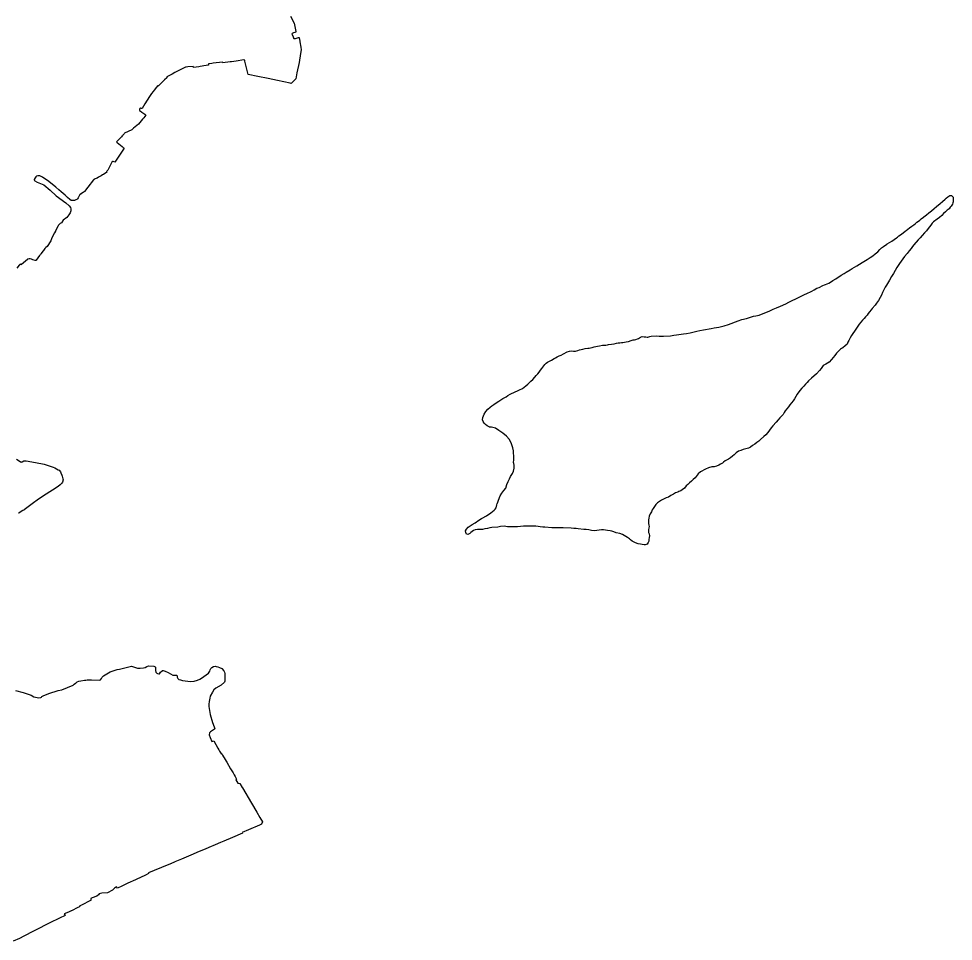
# Model space of a CAD drawing. Header units: inches. Extents: x 1341578 to 1502124, y 557203 to 748561.
# Drawn here: x 1481935 to 1485199, y 569254 to 572478 of the extents above; entities that cross this region are included whole.
import ezdxf

# ---------------------------------------------------------------- set-up
doc = ezdxf.new("R2010")
doc.units = ezdxf.units.IN
doc.header["$MEASUREMENT"] = 0
doc.layers.add('Zipcode', color=7, linetype='Continuous')

msp = doc.modelspace()

# ---------------------------------------------------------------- linework, layer by layer
at = {"layer": 'Zipcode'}
for points in [[(1482884.2, 572486.8), (1482896.6, 572462.5), (1482901.7, 572439.8), (1482902.9, 572433.4), (1482902.6, 572431.8), (1482901.5, 572430.9), (1482898.8, 572429.8), (1482894.3, 572428.5), (1482890.3, 572426.7), (1482888.6, 572425.5), (1482889.5, 572423.5), (1482893.1, 572414.8), (1482894.2, 572411.8), (1482894.9, 572409.8), (1482895.9, 572409), (1482897.9, 572408.8), (1482901.2, 572409.7), (1482912.5, 572413), (1482913, 572413.1), (1482913.8, 572412.7), (1482913.9, 572412.2), (1482914.4, 572410.7), (1482915, 572408.5), (1482917.2, 572396.9), (1482920.8, 572379.2), (1482921.5, 572369.5), (1482919.6, 572356.4), (1482914, 572325.5), (1482906.6, 572288.7), (1482902.7, 572268.7), (1482899.6, 572264.5), (1482891.3, 572256.2), (1482886.7, 572252.4), (1482882.4, 572252.5), (1482838.4, 572262.1), (1482805.7, 572269), (1482770, 572276.8), (1482736.5, 572283.6), (1482735.7, 572283.8), (1482725.1, 572329.9), (1482725, 572330.2), (1482724.6, 572333.1), (1482721.5, 572334), (1482694.2, 572330), (1482677.7, 572327.8), (1482673.4, 572327.2), (1482647.8, 572323.8), (1482646.7, 572326.2), (1482614.4, 572322.4), (1482608.8, 572321.7), (1482598, 572320.5), (1482598.2, 572316.3), (1482598.2, 572316), (1482595.9, 572315.6), (1482590.1, 572314.7), (1482590, 572314.7), (1482581.3, 572313.2), (1482575.8, 572312.4), (1482569.1, 572311.3), (1482564.4, 572310.5), (1482564.4, 572310.5), (1482545.6, 572307.5), (1482544.9, 572308.9), (1482544.1, 572310.8), (1482525.7, 572309.7), (1482519.4, 572309.3), (1482517.6, 572309.2), (1482480.6, 572290.2), (1482470.5, 572284.9), (1482465.7, 572282.4), (1482451.8, 572275.1), (1482452.6, 572271.3), (1482444.3, 572264.1), (1482440.5, 572260.7), (1482435.6, 572256.5), (1482422.3, 572242.8), (1482420.6, 572244.6), (1482416.6, 572239.5), (1482408.1, 572228.6), (1482404.4, 572223.9), (1482399.1, 572217.1), (1482391.7, 572206.9), (1482375, 572181.2), (1482365.7, 572164.7), (1482365, 572164.2), (1482363.3, 572164.5), (1482360, 572165.5), (1482358.7, 572165.2), (1482357.9, 572164.4), (1482356.6, 572160.7), (1482356.3, 572159.6), (1482356.4, 572158.3), (1482356.9, 572157.5), (1482357.2, 572157.2), (1482363.3, 572152.5), (1482364.6, 572151.5), (1482375.5, 572144.1), (1482378.7, 572141.9), (1482374.9, 572136.4), (1482371.4, 572131.7), (1482367.7, 572126.8), (1482353, 572109.3), (1482335.9, 572096.3), (1482334.1, 572094.2), (1482329.7, 572089.8), (1482304.8, 572078.4), (1482303.1, 572076.4), (1482299, 572071.5), (1482297.1, 572069.3), (1482296.3, 572068.4), (1482293.4, 572065.4), (1482289.3, 572061.1), (1482285.6, 572057.3), (1482276.3, 572047.6), (1482279.2, 572045.2), (1482295.6, 572031.8), (1482295.6, 572031.8), (1482299.9, 572028.3), (1482303.1, 572025.6), (1482272.8, 571980.6), (1482270.5, 571977.1), (1482264.7, 571979.7), (1482263.6, 571980.1), (1482262.2, 571979.7), (1482261.6, 571979), (1482259.6, 571976.4), (1482255, 571967.6), (1482251.5, 571960.9), (1482246.1, 571949.5), (1482242.6, 571945.4), (1482241.6, 571944.6), (1482242.2, 571942.4), (1482230.6, 571933.7), (1482230, 571933.3), (1482228, 571932.1), (1482222.6, 571929), (1482214, 571924.1), (1482208.5, 571921.4), (1482202.2, 571918.3), (1482198.6, 571916.7), (1482195.6, 571915.2), (1482176.4, 571889.1), (1482164.7, 571874.4), (1482163.8, 571873.8), (1482159.4, 571870.5), (1482151.1, 571864.5), (1482151.1, 571864.4), (1482148.6, 571863.6), (1482146.9, 571862), (1482145.7, 571859.7), (1482144.2, 571856.7), (1482143.4, 571855), (1482142.2, 571852.6), (1482140, 571848.2), (1482137.6, 571846.4), (1482134.8, 571844.8), (1482129.2, 571842.7), (1482118.2, 571843.3), (1482113.1, 571846.1), (1482104.8, 571853.9), (1482096.6, 571861.1), (1482082.8, 571873.2), (1482074.5, 571880.7), (1482064.8, 571889.7), (1482039.4, 571909.3), (1482017.7, 571924.8), (1482013.4, 571927), (1482009.1, 571928.6), (1482005.7, 571929.6), (1482001.4, 571929.2), (1481996.9, 571927.8), (1481994.3, 571925.6), (1481992, 571922.5), (1481988.5, 571916.9), (1481988.5, 571915.2), (1481989.5, 571913), (1481991.4, 571911.3), (1481998.8, 571907.1), (1482022.5, 571897.7), (1482044.2, 571879), (1482066, 571859.6), (1482099.6, 571834.9), (1482110.5, 571824.8), (1482115.3, 571818.4), (1482116.8, 571814.3), (1482116.6, 571807), (1482114.5, 571800.4), (1482110, 571792.8), (1482102.4, 571783.4), (1482089.6, 571774.1), (1482084.3, 571765.3), (1482080.1, 571762.5), (1482074, 571756.9), (1482073, 571754.9), (1482063, 571736.5), (1482062.8, 571736), (1482059.7, 571730.3), (1482050.1, 571712.5), (1482047.4, 571701.4), (1482034.3, 571681.9), (1482029.6, 571678.1), (1482028.2, 571677), (1482027, 571676.2), (1482026.3, 571675.7), (1482021.8, 571668.6), (1482021.6, 571668.4), (1482020.7, 571667.2), (1482011.8, 571656.2), (1482010.6, 571654.5), (1482007.5, 571650.5), (1481995.6, 571634.6), (1481994, 571633.4), (1481992.7, 571633.1), (1481984.1, 571635.3), (1481979, 571637.9), (1481975, 571639.2), (1481974.7, 571639.3), (1481971.4, 571639.2), (1481966.5, 571638.4), (1481956.9, 571630.2), (1481953, 571626.8), (1481942.8, 571618), (1481940, 571620.7), (1481939.7, 571620.9), (1481938.8, 571619.6), (1481938.5, 571619.2), (1481936.3, 571616.4), (1481928.3, 571606)], [(1481927.1, 570938.5), (1481940.2, 570930.4), (1481941, 570929.4), (1481941.8, 570928.8), (1481942.1, 570928.6), (1481943.6, 570928.2), (1481946, 570929), (1481947.2, 570929.6), (1481952.5, 570932.7), (1481952.9, 570933), (1481955.9, 570933.6), (1481960.6, 570933.3), (1481993.2, 570926.9), (1482024.1, 570921.3), (1482045.2, 570915), (1482054.6, 570911.1), (1482060.9, 570908.1), (1482072.7, 570901.9), (1482076.5, 570899.9), (1482080.2, 570894.9), (1482080.3, 570894.7), (1482082.4, 570890.6), (1482085.2, 570883.1), (1482086.6, 570879.3), (1482088.1, 570875.3), (1482089.1, 570870.7), (1482089.5, 570866.5), (1482087.5, 570858.5), (1482084.4, 570853.6), (1482079.6, 570849.5), (1482072.5, 570843.5), (1482072.1, 570843.1), (1482052.5, 570830.5), (1482021, 570810.5), (1481999.5, 570795.8), (1481986.7, 570786.1), (1481972.7, 570775.4), (1481953.8, 570761.9), (1481953.7, 570761.9), (1481952.5, 570761), (1481952.3, 570760.9), (1481948.8, 570759), (1481939.8, 570754.1), (1481939.4, 570753.8), (1481935, 570750.7), (1481933.9, 570750.8)], [(1481924.1, 570130.5), (1481950, 570122.9), (1481978.1, 570113.5), (1481987.9, 570108.1), (1482005.5, 570104.9), (1482011.9, 570105.7), (1482013.8, 570106.9), (1482016.1, 570109.8), (1482020.2, 570112.3), (1482039.4, 570119.9), (1482040.2, 570120.2), (1482072.1, 570130.1), (1482085.4, 570133.1), (1482124.8, 570149.4), (1482129, 570152), (1482133.4, 570155.8), (1482134, 570156.4), (1482138.7, 570160.5), (1482144.7, 570162.7), (1482152.1, 570163.7), (1482164.7, 570166), (1482169.5, 570166.9), (1482174.3, 570167.8), (1482187.5, 570167.7), (1482188.6, 570167.6), (1482188.6, 570167.6), (1482217.5, 570166.1), (1482220.6, 570167.9), (1482223.4, 570172.3), (1482226.1, 570177), (1482230.5, 570181.2), (1482236.4, 570185.6), (1482253.7, 570195.8), (1482278.8, 570203.9), (1482286.4, 570205.2), (1482300.9, 570208.6), (1482328.3, 570215.1), (1482332.6, 570214.7), (1482349.5, 570208.9), (1482358.6, 570208.1), (1482370.8, 570209.4), (1482377, 570210.9), (1482382.4, 570214.4), (1482388.7, 570216.4), (1482406.9, 570215.5), (1482411.1, 570213.6), (1482412.5, 570212), (1482412.7, 570208.4), (1482412.6, 570205.5), (1482412.5, 570201.2), (1482412.5, 570199.2), (1482413.3, 570196.5), (1482414.2, 570194.5), (1482416.9, 570191.2), (1482419.4, 570189.6), (1482424, 570188.2), (1482426.3, 570188.6), (1482430, 570194.1), (1482435.4, 570198.8), (1482435.5, 570198.9), (1482437.2, 570199.8), (1482439.9, 570200.2), (1482446.5, 570197.6), (1482456.6, 570193.8), (1482473.6, 570184.5), (1482477.6, 570184.3), (1482480.4, 570184.4), (1482481.9, 570184.5), (1482485.1, 570184.5), (1482486.2, 570184.5), (1482487, 570184.3), (1482487.4, 570183.8), (1482488.1, 570180.5), (1482488.1, 570180.3), (1482488.2, 570177.3), (1482489.1, 570174.5), (1482491, 570172), (1482494.6, 570169.3), (1482499.6, 570167.1), (1482506.8, 570165.9), (1482534.8, 570162.2), (1482547.3, 570163.1), (1482559.7, 570166.4), (1482567.1, 570169.7), (1482573.6, 570173.7), (1482597.9, 570191.3), (1482600.2, 570194.7), (1482602, 570198.2), (1482604, 570203), (1482606, 570206.8), (1482607, 570208.1), (1482609, 570210.9), (1482614.7, 570213.8), (1482614.8, 570213.9), (1482620.8, 570214.9), (1482625, 570214.8), (1482630.3, 570213.4), (1482636.4, 570210.8), (1482643.9, 570207.2), (1482651.3, 570199.5), (1482653.1, 570194.8), (1482654.4, 570189.7), (1482655.2, 570183.6), (1482655.3, 570172.3), (1482654.7, 570163), (1482653.2, 570159.4), (1482641.6, 570148.9), (1482623.5, 570138.7), (1482616.5, 570132.6), (1482611.9, 570124.9), (1482603.9, 570110), (1482602.4, 570103.4), (1482600.5, 570091.5), (1482598.7, 570082.4), (1482598.8, 570074.9), (1482599.5, 570067.9), (1482600.7, 570060.2), (1482603.3, 570046.5), (1482611.9, 570018.1), (1482617.7, 570003.9), (1482619.5, 569996.5), (1482619, 569995.3), (1482604.6, 569986.2), (1482600.9, 569982.5), (1482600.8, 569982.2), (1482599.6, 569975.2), (1482603.3, 569965.6), (1482609.9, 569952.7), (1482616, 569954.3), (1482630.3, 569928.6), (1482633.5, 569923.1), (1482636.5, 569918), (1482642.6, 569908.1), (1482644.4, 569908.9), (1482645, 569908), (1482647, 569904.7), (1482656.5, 569888.9), (1482659.8, 569883.5), (1482661.9, 569879.9), (1482674.4, 569857), (1482683.3, 569842.2), (1482687, 569836.1), (1482690.8, 569829.5), (1482696, 569820.6), (1482693.5, 569818.5), (1482699.8, 569806.2), (1482706.9, 569805.6), (1482715, 569791.7), (1482716.1, 569789.8), (1482748.4, 569736.8), (1482766.8, 569704.8), (1482776.7, 569686.9), (1482785.8, 569671), (1482782.9, 569662.9), (1482775.9, 569659.6), (1482737.9, 569643.3), (1482715.4, 569634.1), (1482716.4, 569631.2), (1482681.4, 569616.9), (1482651.2, 569604.2), (1482645.9, 569602), (1482640, 569599.5), (1482620.7, 569591.3), (1482598.5, 569581.5), (1482585.5, 569575.8), (1482565.5, 569567.3), (1482536.1, 569555), (1482502.9, 569540.5), (1482480.2, 569531.2), (1482478.6, 569530.4), (1482469.9, 569526.6), (1482468.3, 569525.9), (1482464.9, 569524.6), (1482433.2, 569511.2), (1482408.4, 569501.2), (1482387.7, 569492.9), (1482388, 569490.6), (1482380.4, 569486.7), (1482373.5, 569483.1), (1482373.2, 569483), (1482364.5, 569479), (1482342.5, 569469.1), (1482315.9, 569456.6), (1482295, 569446.7), (1482279.4, 569439), (1482275.9, 569444.6), (1482269.2, 569439.2), (1482262.4, 569432.7), (1482245.3, 569423.1), (1482224.6, 569421.8), (1482220.5, 569421.1), (1482215.7, 569419.3), (1482213.7, 569416), (1482207.8, 569412), (1482191.5, 569405.4), (1482186.9, 569403.3), (1482186.7, 569403), (1482186.4, 569396.5), (1482185, 569395.9), (1482153.7, 569380.6), (1482148.6, 569377.8), (1482147.3, 569374.4), (1482141, 569371.5), (1482118.9, 569360.8), (1482118.5, 569360.6), (1482113.2, 569358.2), (1482108.5, 569356), (1482094, 569349.6), (1482096.7, 569343.8), (1482077.5, 569334.4), (1482072.1, 569331.8), (1482048.7, 569320.4), (1482046.2, 569319.1), (1482041.6, 569316.8), (1481945.9, 569268.1), (1481944.1, 569267.2), (1481937.2, 569263.9), (1481915.7, 569253.8)]]:
    msp.add_lwpolyline(points, dxfattribs=at)
msp.add_lwpolyline([(1484843.7, 571371.3), (1484839.1, 571363.2), (1484834.6, 571354.2), (1484831.5, 571347.4), (1484828.2, 571341.1), (1484822.1, 571334.7), (1484813.2, 571327.6), (1484809.3, 571325.8), (1484805.5, 571323.3), (1484800.6, 571318.5), (1484795.8, 571314.6), (1484791.1, 571309.4), (1484785.2, 571301.4), (1484779.4, 571293.8), (1484774.3, 571286.9), (1484765.3, 571278.2), (1484754.3, 571271.2), (1484744.6, 571266.1), (1484738.1, 571255.6), (1484732.3, 571248.3), (1484721.4, 571237.1), (1484703.9, 571222), (1484693.4, 571212.6), (1484688.5, 571206.7), (1484683.1, 571200.5), (1484677.3, 571194), (1484670.5, 571187.2), (1484663.8, 571179.1), (1484654.2, 571165.7), (1484649.8, 571158.4), (1484644.6, 571150.2), (1484639.7, 571143.1), (1484634, 571135.4), (1484628.8, 571128.5), (1484623.7, 571121.8), (1484612.1, 571107.4), (1484608.8, 571102), (1484604.9, 571095.4), (1484599.4, 571089), (1484593.5, 571083.3), (1484587.3, 571076.9), (1484580.7, 571068.2), (1484568.8, 571055.4), (1484563.7, 571048.7), (1484557.4, 571040.4), (1484551.4, 571032.1), (1484544.9, 571024.3), (1484537.7, 571018.1), (1484526.4, 571007.1), (1484519.6, 571001.8), (1484512.6, 570996.6), (1484505.8, 570991.6), (1484498.1, 570986.1), (1484490.5, 570980.9), (1484483.8, 570977.8), (1484465.4, 570972.1), (1484457.1, 570969.5), (1484449.2, 570966.7), (1484441.1, 570960.7), (1484434, 570954.2), (1484428.2, 570948.8), (1484421.2, 570943.3), (1484413.8, 570939.4), (1484402.9, 570932.7), (1484397.2, 570928.2), (1484392.9, 570925.3), (1484386.6, 570921.3), (1484379.8, 570918.1), (1484372, 570915), (1484364, 570912.1), (1484355.8, 570911.8), (1484344.5, 570908.9), (1484334.1, 570904), (1484316.7, 570894.7), (1484308.6, 570887.4), (1484297.5, 570874), (1484291.1, 570867.7), (1484284.7, 570861.8), (1484278.4, 570856.1), (1484272.5, 570850.8), (1484266.2, 570845.2), (1484260.2, 570838.1), (1484251.9, 570831.6), (1484247.2, 570828.6), (1484240.3, 570825.4), (1484236.7, 570824.1), (1484229.3, 570820.7), (1484221.7, 570816.3), (1484213, 570811.7), (1484204, 570806.6), (1484196.6, 570803.2), (1484180, 570795.4), (1484173.6, 570791.5), (1484166.4, 570786.1), (1484160.8, 570780.4), (1484155.3, 570773.3), (1484150.5, 570766.9), (1484147.6, 570761.8), (1484144.8, 570755.4), (1484140.6, 570747.6), (1484137.2, 570739.5), (1484135.5, 570732.9), (1484134.6, 570727.4), (1484134.9, 570714), (1484135.9, 570708.5), (1484136.7, 570703.7), (1484136.2, 570698.8), (1484135, 570692.2), (1484134.7, 570688), (1484135.2, 570682.6), (1484136.6, 570678.2), (1484137.7, 570671.5), (1484136.7, 570665.1), (1484136, 570658.6), (1484135.5, 570652.3), (1484134, 570647.1), (1484130, 570641.7), (1484127, 570640.4), (1484122.8, 570639.2), (1484119, 570639.7), (1484113.1, 570640.6), (1484106.8, 570641.7), (1484098.2, 570643.1), (1484089.4, 570646.1), (1484077.3, 570652), (1484072.3, 570656.8), (1484067.8, 570660.7), (1484061.3, 570664.9), (1484055.6, 570668.6), (1484050, 570671.7), (1484043.3, 570675.2), (1484034.2, 570679.1), (1484021.6, 570682), (1484013.9, 570685), (1484006.9, 570687), (1484000.3, 570688.1), (1483991.8, 570689.6), (1483985, 570690.8), (1483977.6, 570691.6), (1483970, 570691.8), (1483954.7, 570689.4), (1483947, 570689), (1483935.7, 570689.7), (1483926.1, 570691.4), (1483916.9, 570692.9), (1483908.5, 570693.4), (1483888.5, 570695.2), (1483881.7, 570696.1), (1483873.4, 570696.4), (1483864.4, 570697.9), (1483836.7, 570698.6), (1483829.1, 570698.5), (1483820.1, 570698.5), (1483809, 570698.5), (1483797.4, 570698.4), (1483772.5, 570700.7), (1483766, 570701), (1483756.8, 570702.1), (1483749.6, 570703.3), (1483741.7, 570704.4), (1483733.9, 570705.1), (1483707, 570704.6), (1483697.8, 570704.6), (1483687.4, 570703.8), (1483676.5, 570702.7), (1483667.6, 570702.7), (1483642.5, 570702.8), (1483630, 570704.6), (1483618.2, 570703.4), (1483608.3, 570701.8), (1483588, 570700), (1483580.4, 570698.8), (1483572.4, 570697), (1483563, 570695.4), (1483554.4, 570693.5), (1483537.5, 570693), (1483529.4, 570691.6), (1483523.8, 570689.3), (1483518.2, 570686.2), (1483513.5, 570682.4), (1483510.3, 570679.3), (1483504, 570675.7), (1483499.2, 570677), (1483496.2, 570682.1), (1483496, 570688.9), (1483499.5, 570693.7), (1483505.1, 570700.7), (1483511.6, 570705.7), (1483518.7, 570710.8), (1483529.4, 570716.8), (1483542, 570725.9), (1483551.3, 570731.2), (1483553.3, 570732.3), (1483568.4, 570740.8), (1483583.6, 570750.8), (1483595.3, 570760.2), (1483598.6, 570764.4), (1483602.2, 570769), (1483605.4, 570779), (1483606.4, 570784.5), (1483606.8, 570785.3), (1483610.6, 570795.5), (1483616.9, 570810.2), (1483622.8, 570819.7), (1483629.8, 570829.7), (1483636, 570837.2), (1483639.8, 570850.9), (1483644.3, 570861), (1483649, 570870.2), (1483652.9, 570878.4), (1483659.3, 570888.9), (1483663.1, 570897.2), (1483665.7, 570907.4), (1483665.5, 570916), (1483663.7, 570926.1), (1483663.6, 570926.2), (1483664.2, 570938), (1483664.1, 570943.2), (1483663.9, 570950.8), (1483663.2, 570959.4), (1483662.6, 570967.5), (1483660.7, 570978.4), (1483660.1, 570981.8), (1483654.5, 570995.6), (1483648.2, 571008.7), (1483638.7, 571019.4), (1483625.8, 571030), (1483612.1, 571038.8), (1483600, 571046.8), (1483586.8, 571050.8), (1483582.6, 571051.3), (1483579.4, 571050.5), (1483577.8, 571051.4), (1483571.7, 571055.3), (1483565.4, 571059.9), (1483561.2, 571064.2), (1483556.8, 571070.4), (1483555.2, 571076.9), (1483556.2, 571084.8), (1483560.8, 571096.1), (1483566.9, 571105.4), (1483573, 571113.3), (1483581.9, 571121.2), (1483587.5, 571125.5), (1483594.3, 571130.5), (1483602.2, 571136.3), (1483611.6, 571142), (1483626.2, 571151.3), (1483637.3, 571157.2), (1483643, 571161.2), (1483651.9, 571165.8), (1483668.4, 571174), (1483677.6, 571178), (1483684.4, 571181.1), (1483694.2, 571185.7), (1483706.3, 571195.6), (1483712.8, 571200.9), (1483718, 571205.2), (1483724.2, 571211), (1483730.5, 571217.1), (1483737.5, 571225.1), (1483742.5, 571231.1), (1483748.1, 571237.5), (1483752.2, 571242.9), (1483757.3, 571249.4), (1483761.5, 571255.3), (1483765.4, 571260.6), (1483772.6, 571270.1), (1483777.3, 571274.5), (1483781.9, 571277.9), (1483788.5, 571281.2), (1483795.8, 571284.7), (1483804.9, 571290.6), (1483809.7, 571293.3), (1483816.2, 571296.3), (1483823.2, 571299.5), (1483830.1, 571302.7), (1483837.7, 571306.6), (1483850.3, 571314.2), (1483858.3, 571315.9), (1483865.7, 571317.3), (1483873.1, 571316.5), (1483880.1, 571316.6), (1483888, 571318.7), (1483893.8, 571320.8), (1483898.9, 571322), (1483905.1, 571323.3), (1483913.2, 571325.4), (1483922.4, 571326.7), (1483927.2, 571327.4), (1483931.9, 571328.2), (1483938.4, 571329.2), (1483944.6, 571331.3), (1483950.6, 571332.5), (1483956.4, 571333.5), (1483963.6, 571335), (1483973.8, 571337.8), (1483981.3, 571337.4), (1483985.3, 571337.6), (1483991.2, 571338.6), (1483995, 571339.4), (1484005.9, 571340.6), (1484014.3, 571341.9), (1484022.9, 571344.4), (1484028.4, 571345.2), (1484034.2, 571345.5), (1484040.4, 571346.3), (1484045.5, 571346.6), (1484051.3, 571347.5), (1484057.2, 571348.5), (1484064.6, 571350.4), (1484074.4, 571353.1), (1484080.7, 571355.5), (1484085.4, 571356.4), (1484090.7, 571357.6), (1484095.9, 571359.8), (1484099.7, 571361.1), (1484106.4, 571365.3), (1484113, 571367.5), (1484119.3, 571366.9), (1484124.8, 571366.1), (1484129.6, 571365.3), (1484132.8, 571365.2), (1484139.8, 571367.2), (1484144.5, 571368.2), (1484160.9, 571370.2), (1484172.2, 571368.8), (1484187.1, 571368.4), (1484211.2, 571370.2), (1484223, 571372.2), (1484232.6, 571373.7), (1484257.2, 571376.4), (1484267.7, 571377.9), (1484280.1, 571380.1), (1484303.7, 571386.7), (1484313.7, 571388.4), (1484327.1, 571390.7), (1484353.8, 571396.1), (1484364.2, 571397.8), (1484380.6, 571400.8), (1484398.7, 571405), (1484413.7, 571409.8), (1484447.8, 571422.6), (1484460.6, 571427.3), (1484476.7, 571430.5), (1484500.9, 571438.3), (1484509.8, 571440.3), (1484520.7, 571442.6), (1484535.5, 571448.4), (1484556.7, 571456.3), (1484570.7, 571463), (1484582, 571467.9), (1484595.4, 571474.1), (1484613.9, 571481.9), (1484625.1, 571487.2), (1484638.7, 571494.3), (1484647, 571498.5), (1484651.8, 571500.4), (1484660.8, 571505.1), (1484670.3, 571509.8), (1484682.5, 571515.2), (1484685.4, 571516.5), (1484704.7, 571526.1), (1484713.6, 571531.1), (1484722.6, 571536), (1484730.8, 571539.4), (1484744.1, 571545.3), (1484748.9, 571548), (1484752.9, 571548.9), (1484764.8, 571554), (1484773.8, 571560.2), (1484778.3, 571563.3), (1484789.3, 571569.1), (1484807.9, 571582.2), (1484818.3, 571588.2), (1484825.5, 571592.8), (1484838.8, 571601.1), (1484846.6, 571605.3), (1484862.2, 571614.8), (1484872, 571620.9), (1484881.2, 571625.8), (1484898.6, 571637.2), (1484909.2, 571644), (1484918.1, 571650), (1484926.5, 571656.4), (1484935.8, 571663.8), (1484942.2, 571671.5), (1484948.7, 571677.4), (1484955.5, 571682.2), (1484967.5, 571690.7), (1484968.4, 571691.3), (1484984.6, 571701.2), (1484992.8, 571707), (1485001, 571712.7), (1485004.3, 571715.2), (1485009.4, 571718.9), (1485018.3, 571725.4), (1485031.5, 571735.3), (1485035, 571738.4), (1485046.3, 571747.4), (1485054.1, 571753.1), (1485061.4, 571758.4), (1485066.9, 571762.6), (1485072.3, 571766.8), (1485077.9, 571770.9), (1485082.4, 571774.2), (1485087.6, 571778.3), (1485095, 571784.2), (1485096.6, 571785.4), (1485106.1, 571793.1), (1485114.1, 571799.6), (1485123.4, 571807.4), (1485132.1, 571814.8), (1485141, 571821.8), (1485154, 571833), (1485161.9, 571839.9), (1485170.6, 571847.8), (1485173.9, 571851), (1485180.1, 571855.6), (1485187.8, 571859.9), (1485192.8, 571860.1), (1485199.4, 571855.1), (1485198.5, 571846.4), (1485199, 571842.2), (1485198.8, 571838.1), (1485198.2, 571835.1), (1485196.1, 571830.1), (1485194, 571826.2), (1485191.6, 571823.1), (1485188.5, 571819.1), (1485184.4, 571814.1), (1485178.5, 571809.1), (1485171.9, 571803.3), (1485165.3, 571797.1), (1485159.2, 571790.8), (1485151, 571783.3), (1485143.1, 571777.3), (1485130.6, 571768.2), (1485126, 571763.5), (1485120.4, 571757.1), (1485115.8, 571751.2), (1485111.2, 571745), (1485105.3, 571737.2), (1485099.1, 571729.4), (1485091.2, 571720.2), (1485083.8, 571712.4), (1485076.4, 571705.2), (1485061, 571688), (1485056.8, 571682.2), (1485051.7, 571675.3), (1485045.5, 571667), (1485038.4, 571658), (1485029.4, 571646.9), (1485022.9, 571639.2), (1485011.3, 571622.9), (1485006.3, 571615.7), (1485001.7, 571609.1), (1484995.9, 571598.3), (1484990.4, 571587.9), (1484983.9, 571577.4), (1484976.2, 571564.7), (1484965.5, 571547.2), (1484961.9, 571540.3), (1484957.3, 571531), (1484952.6, 571521.6), (1484948, 571512.1), (1484944.1, 571503.5), (1484938.2, 571493.2), (1484931.2, 571484), (1484926, 571477), (1484916.2, 571465.4), (1484912.6, 571460.7), (1484907.1, 571454.3), (1484902.5, 571448.2), (1484898.1, 571442.5), (1484892.6, 571436.2), (1484888, 571431.1), (1484882.4, 571424.8), (1484876.7, 571417.8), (1484870.4, 571410.2), (1484859, 571393), (1484854.3, 571385.9), (1484848.9, 571378.5)], close=True, dxfattribs=at)

doc.saveas('drawing.dxf')
